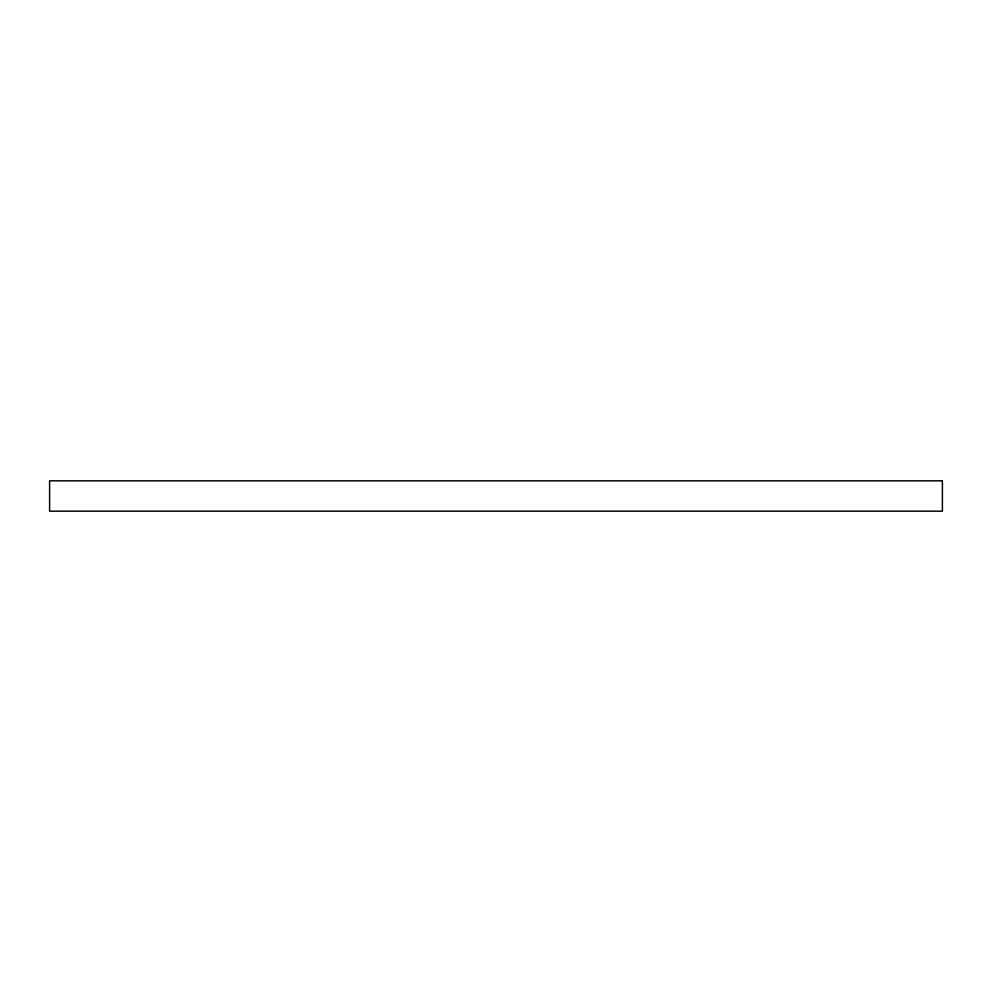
<?xml version="1.0" encoding="UTF-8"?>
<svg xmlns="http://www.w3.org/2000/svg" width="992" height="992" viewBox="0 0 992 992"><rect width="100%" height="100%" fill="white"/><g stroke="black" fill="none" stroke-linecap="round" stroke-linejoin="round"><path stroke-width="1.49" d="M942.4 480.822L49.6 480.822L49.6 511.178L942.4 511.178L942.4 480.822"/></g></svg>
